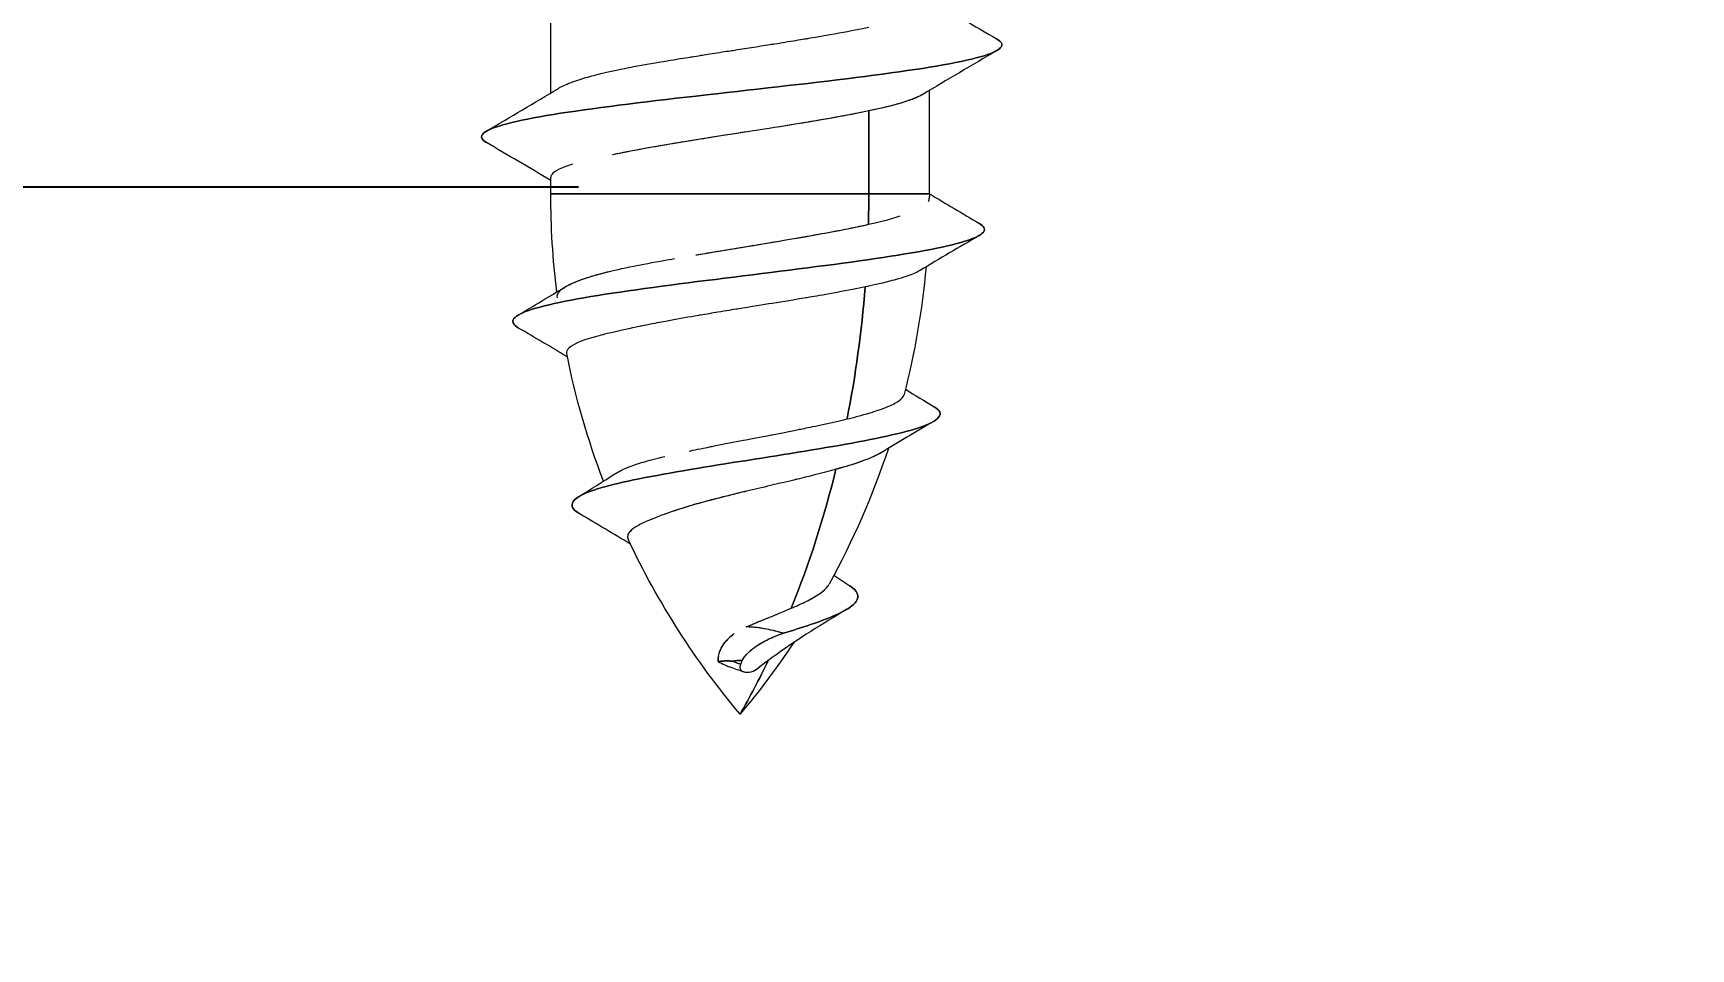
# Model space of a CAD drawing. Header units: inches. Extents: x 10 to 190, y 5 to 37.
# Drawn here: x 17.47 to 18.464, y 10.066 to 10.615 of the extents above; entities that cross this region are included whole.
import ezdxf
from ezdxf import colors
from ezdxf.entities.mleader import LeaderData, LeaderLine
from ezdxf.math import Vec2, Vec3

# ---------------------------------------------------------------- set-up
doc = ezdxf.new("R2010")
doc.units = ezdxf.units.IN
doc.header["$MEASUREMENT"] = 0
doc.styles.add('Tahoma', font='tahoma.ttf')

msp = doc.modelspace()

# ---------------------------------------------------------------- linework, layer by layer
at = {"color": 0, "linetype": 'Continuous', "lineweight": 0, "extrusion": (-1, 6.12323e-17, 0)}
for p, q in [((17.78043, 10.57907), (17.78043, 10.63831)), ((17.81674, 10.59212), (17.81674, 10.59212)), ((17.81674, 10.59212), (17.81674, 10.59212)), ((18.00743, 10.51849), (18.00743, 10.58052)), ((17.97112, 10.51849), (17.97112, 10.56829)), ((17.97112, 10.56829), (17.97112, 10.51849)), ((17.78043, 10.51849), (17.78043, 10.52848)), ((17.97112, 10.51849), (17.78043, 10.51849)), ((17.78043, 10.51849), (17.97112, 10.51849)), ((18.00743, 10.51849), (17.97112, 10.51849)), ((17.97112, 10.51849), (18.00743, 10.51849)), ((17.88121, 10.23825), (17.8813, 10.23826))]:
    msp.add_line(p, q, dxfattribs=at)
msp.add_line((17.79709, 10.5225), (16.11416, 10.5225))
msp.add_circle((19.41802, 12.95665), 6.76088)
at = {"color": 0, "linetype": 'Continuous', "lineweight": 0, "extrusion": (0, 0, -1)}
for centre, start, end in [((-18.26557, 10.51849), 353.04606, 360), ((-17.5223, 10.51849), 185.16645, 194.34115), ((-18.26557, 10.51849), 339.21542, 348.63189), ((-17.5223, 10.51849), 198.31632, 208.83062), ((-18.26557, 10.51849), 320, 334.7015), ((-17.5223, 10.51849), 213.64842, 220)]:
    msp.add_arc(centre, 0.48513, start, end, dxfattribs=at)
at = {"color": 0, "linetype": 'Continuous', "lineweight": 0}
for centre, major_axis, ratio, start_param, end_param in [((17.64119, 10.51849), (0, 0.48513), 0.68008, -1.608287, -1.570796), ((17.64119, 10.51849), (0, 0.48513), 0.68008, -1.8525, -1.685841), ((17.64119, 10.51849), (0, 0.48513), 0.68008, -2.108099, -1.917872), ((18.16949, 10.31596), (-0.28831, -0.0799), 0.192451, -0.090168, -0.064586), ((17.64119, 10.51849), (0, 0.48513), 0.68008, -2.268928, -2.185218)]:
    msp.add_ellipse(centre, major_axis=major_axis, ratio=ratio, start_param=start_param, end_param=end_param, dxfattribs=at)
at = {"color": 0, "linetype": 'Continuous', "lineweight": 0, "extrusion": (0, 0, -1)}
for centre, major_axis, ratio, start_param, end_param in [((17.64119, 10.51849), (0, -0.48513), 0.68008, -1.570796, -1.533305), ((17.64119, 10.51849), (0, -0.48513), 0.68008, -1.455752, -1.289092), ((17.64119, 10.51849), (0, -0.48513), 0.68008, -1.22372, -1.033494), ((17.64119, 10.51849), (0, -0.48513), 0.68008, -0.956374, -0.872665), ((19.07246, 11.37439), (1.20548, 1.37483), 0.164648, -2.674024, -2.67129), ((17.92165, 10.24138), (0.02735, 0.00874), 0.462402, -2.398417, -2.245876), ((17.95885, 10.23669), (0.07901, -0.00107), 0.035003, -2.950208, -2.890777)]:
    msp.add_ellipse(centre, major_axis=major_axis, ratio=ratio, start_param=start_param, end_param=end_param, dxfattribs=at)
at = {"color": 0, "linetype": 'Continuous', "lineweight": 0}
for points in [[(18.00743, 10.63533), (18.02094, 10.62727), (18.0345, 10.61926), (18.04806, 10.61129)], [(18.048, 10.60453), (18.03315, 10.59579), (18.01831, 10.58703), (18.00352, 10.57818)], [(17.7418, 10.55611), (17.75622, 10.56462), (17.77063, 10.57317), (17.78498, 10.5818)], [(17.78043, 10.52657), (17.76762, 10.53418), (17.75477, 10.54174), (17.74192, 10.54928)], [(17.8668, 10.55079), (17.8668, 10.55079), (17.86679, 10.55079), (17.86679, 10.55079)], [(17.8668, 10.55079), (17.8668, 10.55079), (17.86679, 10.55079), (17.86679, 10.55079)], [(18.00743, 10.51849), (18.00743, 10.51764), (18.00743, 10.5168), (18.00742, 10.51596)], [(18.00743, 10.51867), (18.0174, 10.51269), (18.0274, 10.50674), (18.03741, 10.50082)], [(18.00677, 10.5139), (18.00722, 10.51462), (18.00742, 10.51531), (18.00742, 10.51596)], [(17.97089, 10.5003), (17.97591, 10.50144), (17.98326, 10.50311), (17.98999, 10.50531)], [(18.03727, 10.49359), (18.02547, 10.48666), (18.01368, 10.4797), (18.00193, 10.4727)], [(17.76089, 10.44588), (17.77027, 10.45148), (17.77964, 10.4571), (17.78897, 10.46276)], [(17.79035, 10.42089), (17.78062, 10.42667), (17.77088, 10.43241), (17.76113, 10.43814)], [(17.99309, 10.40141), (17.99884, 10.39791), (18.0046, 10.39442), (18.01036, 10.39095)], [(18.01004, 10.38219), (17.99951, 10.37597), (17.98899, 10.36972), (17.9785, 10.36342)], [(17.79712, 10.33701), (17.8044, 10.34152), (17.81165, 10.34608), (17.81884, 10.3507)], [(17.82816, 10.30865), (17.81807, 10.31474), (17.80792, 10.32076), (17.79776, 10.32676)], [(17.95024, 10.28997), (17.95336, 10.28785), (17.95651, 10.28576), (17.95968, 10.28368)], [(17.95804, 10.26961), (17.94354, 10.26084), (17.92887, 10.25202), (17.91538, 10.24216)], [(17.9045, 10.24799), (17.90578, 10.24882), (17.90705, 10.24956), (17.90824, 10.25022)], [(17.9087, 10.25046), (17.9098, 10.25105), (17.91085, 10.25157), (17.91178, 10.25201)], [(17.91178, 10.25201), (17.91489, 10.25347), (17.91771, 10.2545), (17.9199, 10.25517)], [(17.88077, 10.23859), (17.88078, 10.23846), (17.88078, 10.23832), (17.88079, 10.23818)], [(17.89528, 10.23877), (17.89289, 10.23901), (17.89092, 10.2389), (17.88935, 10.23845)], [(17.88935, 10.23845), (17.89102, 10.23783), (17.89268, 10.23721), (17.89434, 10.23658)], [(17.89434, 10.23658), (17.89268, 10.23721), (17.89102, 10.23783), (17.88935, 10.23845)], [(17.89434, 10.23658), (17.89464, 10.23729), (17.89495, 10.23802), (17.89528, 10.23877)], [(17.90236, 10.24651), (17.90303, 10.24701), (17.90375, 10.24751), (17.9045, 10.24799)], [(17.91078, 10.23881), (17.90826, 10.23697), (17.90566, 10.23502), (17.90323, 10.23301)], [(17.91078, 10.23881), (17.90789, 10.2367), (17.90535, 10.23477), (17.90323, 10.23301)], [(17.91537, 10.24216), (17.91408, 10.24122), (17.91255, 10.24011), (17.91078, 10.23881)], [(17.88233, 10.23841), (17.88174, 10.23834), (17.88123, 10.23824), (17.88079, 10.23818)], [(17.88079, 10.23818), (17.88202, 10.23756), (17.88335, 10.23691), (17.88477, 10.23627)], [(17.89617, 10.23192), (17.89353, 10.23288), (17.89089, 10.23385), (17.88824, 10.23483)], [(17.89505, 10.23254), (17.89402, 10.23338), (17.89357, 10.23472), (17.89434, 10.23658)], [(17.894, 10.23431), (17.89389, 10.23498), (17.894, 10.23575), (17.89434, 10.23658)], [(17.89505, 10.23254), (17.89447, 10.23301), (17.89411, 10.23363), (17.894, 10.23431)], [(17.89726, 10.23165), (17.89629, 10.23178), (17.89555, 10.23213), (17.89505, 10.23254)], [(17.90014, 10.23188), (17.89896, 10.23157), (17.89799, 10.23156), (17.89726, 10.23165)], [(17.90323, 10.23301), (17.90226, 10.23254), (17.90123, 10.23216), (17.90014, 10.23188)]]:
    msp.add_open_spline(points, degree=3, dxfattribs=at)
for points, knots in [([(17.78498, 10.5818), (17.78603, 10.58248), (17.78702, 10.58293), (17.78745, 10.58314), (17.78953, 10.58415), (17.79254, 10.58542), (17.79717, 10.58693), (17.80101, 10.58818), (17.80451, 10.58914), (17.80703, 10.5898), (17.8086, 10.59021), (17.8098, 10.59051), (17.81054, 10.59069), (17.81469, 10.5917), (17.8201, 10.59289), (17.82723, 10.59426), (17.82785, 10.59438), (17.83361, 10.59552), (17.84639, 10.59767), (17.85051, 10.59837), (17.8545, 10.59903), (17.85831, 10.59965), (17.86025, 10.59996), (17.86228, 10.60029), (17.86441, 10.60063), (17.86508, 10.60074), (17.8657, 10.60084), (17.86627, 10.60093), (17.86844, 10.60128), (17.86988, 10.60151), (17.87058, 10.60162), (17.8728, 10.60197), (17.87593, 10.60247), (17.87998, 10.6031), (17.88455, 10.60381), (17.88775, 10.6043), (17.88955, 10.60458), (17.8971, 10.60575), (17.90455, 10.60691), (17.91176, 10.60805), (17.91397, 10.6084), (17.91763, 10.60898), (17.92266, 10.60979), (17.92736, 10.61056), (17.9309, 10.61114), (17.93336, 10.61155), (17.93408, 10.61167), (17.93496, 10.61182), (17.936, 10.61199), (17.93982, 10.61263), (17.9458, 10.61363), (17.95333, 10.615), (17.96037, 10.61627), (17.96624, 10.61743), (17.97112, 10.61847)], [0.3421887, 0.3421887, 0.3421887, 0.3421887, 0.375, 0.375, 0.375, 0.4375, 0.4375, 0.4375, 0.4759842, 0.4759842, 0.4759842, 0.5, 0.5, 0.5, 0.5625, 0.5625, 0.5625, 0.625, 0.625, 0.625, 0.6607143, 0.6607143, 0.6607143, 0.6785714, 0.6785714, 0.6785714, 0.6822968, 0.6822968, 0.6822968, 0.6964286, 0.6964286, 0.6964286, 0.7232143, 0.7232143, 0.7232143, 0.75, 0.75, 0.75, 0.8125, 0.8125, 0.8125, 0.84375, 0.84375, 0.84375, 0.875, 0.875, 0.875, 0.8883651, 0.8883651, 0.8883651, 0.9375, 0.9375, 0.9375, 1, 1, 1, 1]), ([(17.74192, 10.54928), (17.73941, 10.55076), (17.73845, 10.55223), (17.74096, 10.55739), (17.75321, 10.56108), (17.79445, 10.56845), (17.82391, 10.57213), (17.88744, 10.57951), (17.9217, 10.58319), (17.98254, 10.59056), (18.00897, 10.59425), (18.04406, 10.60162), (18.05263, 10.6053), (18.05023, 10.60976), (18.04936, 10.61052), (18.04806, 10.61129)], [0.10764897, 0.10764897, 0.10764897, 0.10764897, 0.10915389, 0.10915389, 0.11291274, 0.11291274, 0.11667158, 0.11667158, 0.12043042, 0.12043042, 0.12418927, 0.12418927, 0.12794811, 0.12794811, 0.12872891, 0.12872891, 0.12872891, 0.12872891]), ([(18.04806, 10.61129), (18.04936, 10.61052), (18.05023, 10.60976), (18.05263, 10.6053), (18.04406, 10.60162), (18.00897, 10.59425), (17.98254, 10.59056), (17.9217, 10.58319), (17.88744, 10.57951), (17.82391, 10.57213), (17.79445, 10.56845), (17.75321, 10.56108), (17.74096, 10.55739), (17.73845, 10.55223), (17.73941, 10.55076), (17.74192, 10.54928)], [-0.12872891, -0.12872891, -0.12872891, -0.12872891, -0.12794811, -0.12794811, -0.12418927, -0.12418927, -0.12043042, -0.12043042, -0.11667158, -0.11667158, -0.11291274, -0.11291274, -0.10915389, -0.10915389, -0.10764897, -0.10764897, -0.10764897, -0.10764897]), ([(18.00387, 10.57839), (18.00199, 10.57719), (17.99937, 10.57604), (17.99623, 10.5749), (17.99312, 10.57377), (17.98924, 10.57262), (17.98537, 10.57161), (17.9815, 10.57059), (17.97658, 10.56944), (17.97112, 10.56829)], [0.8117206, 0.8117206, 0.8117206, 0.8117206, 0.875, 0.875, 0.875, 0.9375, 0.9375, 0.9375, 1, 1, 1, 1]), ([(18.00352, 10.57818), (18.00218, 10.57737), (18.0002, 10.57639), (17.99708, 10.57521), (17.99466, 10.5743), (17.99213, 10.5735), (17.98978, 10.57282), (17.98842, 10.57242), (17.98711, 10.57207), (17.98591, 10.57175), (17.98518, 10.57156), (17.98304, 10.57098), (17.9789, 10.57001), (17.97602, 10.56934), (17.97338, 10.56877), (17.97112, 10.56829)], [0.8242341, 0.8242341, 0.8242341, 0.8242341, 0.875, 0.875, 0.875, 0.9146028, 0.9146028, 0.9146028, 0.9375, 0.9375, 0.9375, 0.96875, 0.96875, 0.96875, 1, 1, 1, 1]), ([(17.97112, 10.56829), (17.96635, 10.56728), (17.96098, 10.5662), (17.95258, 10.56466), (17.94418, 10.56313), (17.93765, 10.56204), (17.93566, 10.5617), (17.93366, 10.56137), (17.92717, 10.5603), (17.91793, 10.55883), (17.90868, 10.55737), (17.90171, 10.55629), (17.89829, 10.55576), (17.89487, 10.55522), (17.88787, 10.55414), (17.87789, 10.55256), (17.8679, 10.55098), (17.86125, 10.54989), (17.85678, 10.54916), (17.85231, 10.54842), (17.84573, 10.54733), (17.83685, 10.54571), (17.82797, 10.54409), (17.8226, 10.54301), (17.81836, 10.54213), (17.81808, 10.54208), (17.81779, 10.54202), (17.81749, 10.54196)], [0, 0, 0, 0, 0.0625, 0.0625, 0.0625, 0.125, 0.125, 0.125, 0.1875, 0.1875, 0.1875, 0.25, 0.25, 0.25, 0.3125, 0.3125, 0.3125, 0.375, 0.375, 0.375, 0.4375, 0.4375, 0.4375, 0.5, 0.5, 0.5, 0.5042141, 0.5042141, 0.5042141, 0.5042141]), ([(17.97112, 10.56829), (17.96645, 10.5673), (17.961, 10.56622), (17.95468, 10.56505), (17.94466, 10.56319), (17.93804, 10.5621), (17.93613, 10.56178), (17.93401, 10.56143), (17.92758, 10.56035), (17.91624, 10.55857)], [0, 0, 0, 0, 0.0625, 0.0625, 0.0625, 0.125, 0.125, 0.125, 0.1874488, 0.1874488, 0.1874488, 0.1874488]), ([(17.89709, 10.55557), (17.89656, 10.55549), (17.89604, 10.55541), (17.89553, 10.55533), (17.89256, 10.55486), (17.88909, 10.55432), (17.88515, 10.5537), (17.88166, 10.55315), (17.87819, 10.55261), (17.87477, 10.55206), (17.87272, 10.55174), (17.86988, 10.55128), (17.86627, 10.55071), (17.86573, 10.55062), (17.86517, 10.55053), (17.86459, 10.55043), (17.86112, 10.54987), (17.85782, 10.54934), (17.85471, 10.54882), (17.85181, 10.54833), (17.84519, 10.54724), (17.83589, 10.54553), (17.82827, 10.54413), (17.82286, 10.54305), (17.81912, 10.54229), (17.81899, 10.54226), (17.81887, 10.54224), (17.81875, 10.54221)], [0.244908, 0.244908, 0.244908, 0.244908, 0.25, 0.25, 0.25, 0.28125, 0.28125, 0.28125, 0.3125, 0.3125, 0.3125, 0.3396513, 0.3396513, 0.3396513, 0.34375, 0.34375, 0.34375, 0.375, 0.375, 0.375, 0.4375, 0.4375, 0.4375, 0.5, 0.5, 0.5, 0.5013727, 0.5013727, 0.5013727, 0.5013727]), ([(17.79344, 10.53628), (17.79106, 10.53556), (17.78807, 10.53457), (17.78547, 10.53331), (17.78346, 10.53234), (17.782, 10.53135), (17.78119, 10.53034), (17.78105, 10.53016), (17.78088, 10.52993), (17.78073, 10.52965), (17.78057, 10.52933), (17.78042, 10.52894), (17.78043, 10.52848)], [0.625, 0.625, 0.625, 0.625, 0.6875, 0.6875, 0.6875, 0.75, 0.75, 0.75, 0.7712902, 0.7712902, 0.7712902, 0.7952598, 0.7952598, 0.7952598, 0.7952598]), ([(17.76113, 10.43814), (17.75829, 10.43981), (17.75718, 10.44147), (17.75964, 10.44683), (17.77058, 10.45051), (17.80759, 10.45788), (17.8341, 10.46157), (17.8915, 10.46894), (17.92259, 10.47262), (17.97802, 10.48), (18.0022, 10.48368), (18.03432, 10.49105), (18.04215, 10.49474), (18.03966, 10.49922), (18.03876, 10.50002), (18.03741, 10.50082)], [0.06986645, 0.06986645, 0.06986645, 0.06986645, 0.07156545, 0.07156545, 0.07532429, 0.07532429, 0.07908314, 0.07908314, 0.08284198, 0.08284198, 0.08660083, 0.08660083, 0.09035967, 0.09035967, 0.0911743, 0.0911743, 0.0911743, 0.0911743]), ([(18.03741, 10.50082), (18.03876, 10.50002), (18.03966, 10.49922), (18.04215, 10.49474), (18.03432, 10.49105), (18.0022, 10.48368), (17.97802, 10.48), (17.92259, 10.47262), (17.8915, 10.46894), (17.8341, 10.46157), (17.80759, 10.45788), (17.77058, 10.45051), (17.75964, 10.44683), (17.75718, 10.44147), (17.75829, 10.43981), (17.76113, 10.43814)], [-0.0911743, -0.0911743, -0.0911743, -0.0911743, -0.09035967, -0.09035967, -0.08660083, -0.08660083, -0.08284198, -0.08284198, -0.07908314, -0.07908314, -0.07532429, -0.07532429, -0.07156545, -0.07156545, -0.06986645, -0.06986645, -0.06986645, -0.06986645]), ([(17.86733, 10.48194), (17.86796, 10.48205), (17.86862, 10.48216), (17.86928, 10.48227), (17.87531, 10.48329), (17.88261, 10.48449), (17.89113, 10.48589), (17.89859, 10.48711), (17.90588, 10.48831), (17.91286, 10.48948), (17.91298, 10.4895), (17.92038, 10.49071), (17.93391, 10.4931), (17.93487, 10.49327), (17.93635, 10.49353), (17.93833, 10.49389), (17.94188, 10.49452), (17.94706, 10.49546), (17.95346, 10.49669), (17.96037, 10.49802), (17.96612, 10.49923), (17.97089, 10.5003)], [0.6982106, 0.6982106, 0.6982106, 0.6982106, 0.7033583, 0.7033583, 0.7033583, 0.75, 0.75, 0.75, 0.8125, 0.8125, 0.8125, 0.875, 0.875, 0.875, 0.8973932, 0.8973932, 0.8973932, 0.9375, 0.9375, 0.9375, 1, 1, 1, 1]), ([(17.86856, 10.48215), (17.87253, 10.48282), (17.87626, 10.48344), (17.87983, 10.48403), (17.88723, 10.48525), (17.89562, 10.48662), (17.90447, 10.48808), (17.91534, 10.48988), (17.92552, 10.49161), (17.93416, 10.49314), (17.93608, 10.49348), (17.93793, 10.49381), (17.94005, 10.4942), (17.94796, 10.49562), (17.95549, 10.49705), (17.96208, 10.49841), (17.96522, 10.49905), (17.96816, 10.49969), (17.97089, 10.5003)], [0.6798564, 0.6798564, 0.6798564, 0.6798564, 0.7142857, 0.7142857, 0.7142857, 0.7857143, 0.7857143, 0.7857143, 0.8733901, 0.8733901, 0.8733901, 0.8928571, 0.8928571, 0.8928571, 0.9654359, 0.9654359, 0.9654359, 1, 1, 1, 1]), ([(17.78897, 10.46276), (17.78974, 10.46324), (17.7905, 10.46364), (17.79116, 10.46397), (17.79338, 10.46509), (17.79643, 10.46637), (17.80069, 10.4678), (17.80072, 10.46781), (17.80215, 10.46833), (17.80555, 10.46934), (17.80748, 10.46992), (17.8092, 10.4704), (17.81061, 10.47078), (17.812, 10.47116), (17.81309, 10.47144), (17.81382, 10.47162), (17.81782, 10.47263), (17.82311, 10.47384), (17.83019, 10.47526), (17.83518, 10.47626), (17.84137, 10.47743), (17.84896, 10.47877), (17.85037, 10.47902), (17.85226, 10.47935), (17.85465, 10.47977)], [0.3500353, 0.3500353, 0.3500353, 0.3500353, 0.375, 0.375, 0.375, 0.4375, 0.4375, 0.4375, 0.4625, 0.4625, 0.4625, 0.4813675, 0.4813675, 0.4813675, 0.5, 0.5, 0.5, 0.5625, 0.5625, 0.5625, 0.625, 0.625, 0.625, 0.6559796, 0.6559796, 0.6559796, 0.6559796]), ([(17.78447, 10.45628), (17.78447, 10.45628), (17.78447, 10.45629), (17.78447, 10.45629), (17.78404, 10.45788), (17.78472, 10.45948), (17.7867, 10.46116), (17.78778, 10.46207), (17.78928, 10.46301), (17.79096, 10.46387), (17.79334, 10.46509), (17.79648, 10.46636), (17.80013, 10.46761), (17.80196, 10.46824), (17.80394, 10.46888), (17.807, 10.46977), (17.81007, 10.47066), (17.81251, 10.47129), (17.81426, 10.47173), (17.81461, 10.47182), (17.81497, 10.47191), (17.81534, 10.472)], [0.2498258, 0.2498258, 0.2498258, 0.2498258, 0.25, 0.25, 0.25, 0.3308546, 0.3308546, 0.3308546, 0.375, 0.375, 0.375, 0.4375, 0.4375, 0.4375, 0.46875, 0.46875, 0.46875, 0.5, 0.5, 0.5, 0.5062439, 0.5062439, 0.5062439, 0.5062439]), ([(18.00193, 10.4727), (18.00053, 10.47186), (17.99844, 10.47084), (17.99511, 10.46963), (17.99314, 10.46891), (17.99105, 10.46824), (17.98895, 10.46763), (17.9872, 10.46712), (17.98545, 10.46664), (17.98375, 10.4662), (17.97765, 10.46463), (17.97226, 10.46349), (17.96894, 10.4628)], [0.8198428, 0.8198428, 0.8198428, 0.8198428, 0.875, 0.875, 0.875, 0.9090879, 0.9090879, 0.9090879, 0.9375, 0.9375, 0.9375, 1, 1, 1, 1]), ([(17.96894, 10.4628), (17.96429, 10.46183), (17.95874, 10.46073), (17.95213, 10.45951), (17.94558, 10.45829), (17.94039, 10.4574), (17.93703, 10.45682), (17.93536, 10.45654), (17.93414, 10.45633), (17.93337, 10.4562), (17.92662, 10.45506), (17.91984, 10.45396), (17.91321, 10.45289), (17.90784, 10.45203), (17.90088, 10.45091), (17.89242, 10.44953), (17.88974, 10.4491), (17.88577, 10.44845), (17.88058, 10.44759), (17.87724, 10.44704), (17.87376, 10.44646), (17.87019, 10.44586), (17.86978, 10.44579), (17.86938, 10.44572), (17.86897, 10.44565), (17.86331, 10.4447), (17.85766, 10.44371), (17.85212, 10.44269), (17.84975, 10.44226), (17.84663, 10.44168), (17.8429, 10.44095), (17.83863, 10.44012), (17.8358, 10.43954), (17.83418, 10.4392), (17.8273, 10.43778), (17.82225, 10.43663), (17.81848, 10.43575), (17.81742, 10.43551), (17.816, 10.43518), (17.8143, 10.43477), (17.81325, 10.43452), (17.81208, 10.43423), (17.81084, 10.43391), (17.81083, 10.43391), (17.80893, 10.43345), (17.80578, 10.43254), (17.80145, 10.43128), (17.79857, 10.43021), (17.79655, 10.42931), (17.79483, 10.42854), (17.79263, 10.42744), (17.7912, 10.42601), (17.79071, 10.42551), (17.79034, 10.425), (17.79012, 10.42447), (17.7899, 10.42395), (17.78984, 10.42342), (17.78995, 10.42286)], [0, 0, 0, 0, 0.0625, 0.0625, 0.0625, 0.1042978, 0.1042978, 0.1042978, 0.125, 0.125, 0.125, 0.1875, 0.1875, 0.1875, 0.25, 0.25, 0.25, 0.2857143, 0.2857143, 0.2857143, 0.3178157, 0.3178157, 0.3178157, 0.3214286, 0.3214286, 0.3214286, 0.375, 0.375, 0.375, 0.40625, 0.40625, 0.40625, 0.4375, 0.4375, 0.4375, 0.5, 0.5, 0.5, 0.5219897, 0.5219897, 0.5219897, 0.5357143, 0.5357143, 0.5357143, 0.5625, 0.5625, 0.5625, 0.625, 0.625, 0.625, 0.6875, 0.6875, 0.6875, 0.7176111, 0.7176111, 0.7176111, 0.7471729, 0.7471729, 0.7471729, 0.7471729]), ([(17.95811, 10.38362), (17.96187, 10.38454), (17.96678, 10.38578), (17.97198, 10.38736), (17.97384, 10.38792), (17.97564, 10.3885), (17.97736, 10.38909), (17.97921, 10.38973), (17.98095, 10.39038), (17.98256, 10.39105), (17.98604, 10.3925), (17.98809, 10.39372), (17.98941, 10.3947), (17.99066, 10.39563), (17.99193, 10.39683), (17.99231, 10.39832)], [0, 0, 0, 0, 0.0625, 0.0625, 0.0625, 0.0926505, 0.0926505, 0.0926505, 0.125, 0.125, 0.125, 0.1875, 0.1875, 0.1875, 0.2493517, 0.2493517, 0.2493517, 0.2493517]), ([(17.79776, 10.32676), (17.79607, 10.32776), (17.79482, 10.32876), (17.79056, 10.33438), (17.7974, 10.33901), (17.82924, 10.34732), (17.84981, 10.351), (17.89469, 10.35837), (17.91925, 10.36206), (17.96339, 10.36943), (17.98287, 10.37311), (18.00888, 10.38049), (18.01533, 10.38417), (18.01319, 10.38889), (18.01208, 10.38992), (18.01036, 10.39095)], [0.03199958, 0.03199958, 0.03199958, 0.03199958, 0.03301887, 0.03301887, 0.03773585, 0.03773585, 0.04149469, 0.04149469, 0.04525354, 0.04525354, 0.04901238, 0.04901238, 0.05277123, 0.05277123, 0.05382314, 0.05382314, 0.05382314, 0.05382314]), ([(18.01036, 10.39095), (18.01208, 10.38992), (18.01319, 10.38889), (18.01533, 10.38417), (18.00888, 10.38049), (17.98287, 10.37311), (17.96339, 10.36943), (17.91925, 10.36206), (17.89469, 10.35837), (17.84981, 10.351), (17.82924, 10.34732), (17.7974, 10.33901), (17.79056, 10.33438), (17.79482, 10.32876), (17.79607, 10.32776), (17.79776, 10.32676)], [-0.05382314, -0.05382314, -0.05382314, -0.05382314, -0.05277123, -0.05277123, -0.04901238, -0.04901238, -0.04525354, -0.04525354, -0.04149469, -0.04149469, -0.03773585, -0.03773585, -0.03301887, -0.03301887, -0.03199958, -0.03199958, -0.03199958, -0.03199958]), ([(17.86337, 10.3644), (17.86587, 10.36492), (17.87014, 10.36582), (17.87645, 10.36708), (17.87737, 10.36727), (17.87833, 10.36746), (17.87933, 10.36766), (17.88476, 10.36873), (17.89032, 10.36981), (17.89591, 10.37087), (17.90031, 10.37172), (17.90595, 10.37279), (17.91272, 10.3741), (17.91322, 10.3742), (17.91884, 10.37527), (17.92897, 10.37731), (17.92974, 10.37746), (17.93091, 10.3777), (17.93248, 10.37802), (17.93526, 10.37858), (17.9393, 10.3794), (17.94433, 10.38049), (17.94978, 10.38166), (17.95434, 10.3827), (17.95811, 10.38362)], [0.625, 0.625, 0.625, 0.625, 0.6795775, 0.6795775, 0.6795775, 0.6875, 0.6875, 0.6875, 0.75, 0.75, 0.75, 0.8125, 0.8125, 0.8125, 0.875, 0.875, 0.875, 0.8975538, 0.8975538, 0.8975538, 0.9375, 0.9375, 0.9375, 1, 1, 1, 1]), ([(17.81884, 10.3507), (17.82111, 10.35216), (17.82364, 10.35335), (17.82581, 10.35426), (17.82748, 10.35496), (17.82928, 10.35564), (17.83119, 10.35628), (17.83275, 10.35682), (17.83437, 10.35733), (17.83604, 10.35782), (17.839, 10.3587), (17.8431, 10.35982), (17.8488, 10.36117), (17.8488, 10.36117), (17.84881, 10.36117), (17.84881, 10.36117)], [0.378452, 0.378452, 0.378452, 0.378452, 0.4375, 0.4375, 0.4375, 0.471804, 0.471804, 0.471804, 0.5, 0.5, 0.5, 0.5625, 0.5625, 0.5625, 0.5625726, 0.5625726, 0.5625726, 0.5625726]), ([(17.97877, 10.36358), (17.97747, 10.36277), (17.97595, 10.36198), (17.97407, 10.36112), (17.97081, 10.35963), (17.96657, 10.35807), (17.96199, 10.3566), (17.95858, 10.35551), (17.95502, 10.35447), (17.95145, 10.35347)], [0.8336456, 0.8336456, 0.8336456, 0.8336456, 0.875, 0.875, 0.875, 0.9467142, 0.9467142, 0.9467142, 1, 1, 1, 1]), ([(17.9785, 10.36342), (17.97741, 10.36276), (17.97607, 10.36205), (17.97442, 10.36128), (17.97274, 10.3605), (17.97098, 10.35978), (17.96923, 10.35911), (17.96761, 10.3585), (17.966, 10.35793), (17.96446, 10.35741), (17.95961, 10.35578), (17.95502, 10.35446), (17.95145, 10.35347)], [0.8425392, 0.8425392, 0.8425392, 0.8425392, 0.875, 0.875, 0.875, 0.9075007, 0.9075007, 0.9075007, 0.9375, 0.9375, 0.9375, 1, 1, 1, 1]), ([(17.95145, 10.35347), (17.94801, 10.35251), (17.944, 10.35145), (17.93939, 10.35027), (17.93574, 10.34934), (17.93199, 10.34842), (17.92818, 10.3475), (17.92752, 10.34734), (17.92687, 10.34718), (17.92621, 10.34702), (17.92408, 10.34651), (17.92177, 10.34596), (17.91928, 10.34538), (17.91787, 10.34505), (17.91551, 10.3445), (17.91218, 10.34372), (17.90722, 10.34256), (17.90243, 10.34144), (17.89788, 10.34035), (17.89463, 10.33958), (17.88978, 10.33842), (17.88364, 10.33687), (17.88199, 10.33646), (17.88035, 10.33604), (17.87872, 10.33562), (17.87807, 10.33545), (17.87742, 10.33529), (17.87678, 10.33512), (17.87496, 10.33465), (17.87272, 10.33405), (17.87012, 10.33333), (17.86739, 10.33258), (17.86301, 10.33134), (17.85768, 10.32963), (17.85254, 10.32798), (17.84914, 10.32674), (17.84689, 10.32589), (17.84462, 10.32504), (17.84257, 10.32423), (17.84072, 10.32347), (17.83975, 10.32307), (17.83884, 10.32268), (17.83798, 10.3223), (17.83576, 10.32132), (17.83341, 10.3202), (17.83137, 10.31893), (17.83071, 10.31853), (17.82988, 10.31798), (17.82906, 10.3173), (17.82808, 10.31648), (17.82768, 10.31593), (17.82748, 10.31566), (17.82661, 10.31448), (17.82637, 10.31335), (17.82659, 10.31226), (17.82665, 10.31196), (17.82676, 10.3116), (17.82696, 10.31117)], [0, 0, 0, 0, 0.0625, 0.0625, 0.0625, 0.1158571, 0.1158571, 0.1158571, 0.125, 0.125, 0.125, 0.15625, 0.15625, 0.15625, 0.1875, 0.1875, 0.1875, 0.25, 0.25, 0.25, 0.3125, 0.3125, 0.3125, 0.3348726, 0.3348726, 0.3348726, 0.34375, 0.34375, 0.34375, 0.375, 0.375, 0.375, 0.4375, 0.4375, 0.4375, 0.5, 0.5, 0.5, 0.5409445, 0.5409445, 0.5409445, 0.5625, 0.5625, 0.5625, 0.625, 0.625, 0.625, 0.65625, 0.65625, 0.65625, 0.6875, 0.6875, 0.6875, 0.75, 0.75, 0.75, 0.7709624, 0.7709624, 0.7709624, 0.7709624]), ([(17.89788, 10.34035), (17.89042, 10.33857), (17.88302, 10.33674), (17.87599, 10.33486), (17.86687, 10.33243), (17.85838, 10.32994), (17.85112, 10.32742), (17.84966, 10.32691), (17.84824, 10.3264), (17.84689, 10.32589)], [0.25, 0.25, 0.25, 0.25, 0.3476611, 0.3476611, 0.3476611, 0.4744341, 0.4744341, 0.4744341, 0.5, 0.5, 0.5, 0.5]), ([(17.83019, 10.31816), (17.82859, 10.31702), (17.82748, 10.31589), (17.82692, 10.31473), (17.82654, 10.31392), (17.82642, 10.3131), (17.82659, 10.31226), (17.82666, 10.3119), (17.82678, 10.31154), (17.82696, 10.31117)], [0.6397109, 0.6397109, 0.6397109, 0.6397109, 0.7045485, 0.7045485, 0.7045485, 0.75, 0.75, 0.75, 0.7695749, 0.7695749, 0.7695749, 0.7695749]), ([(17.9199, 10.25517), (17.92555, 10.25691), (17.93106, 10.25864), (17.94982, 10.26501), (17.96037, 10.26963), (17.96575, 10.2774), (17.96446, 10.28054), (17.95968, 10.28368)], [0.007664053, 0.007664053, 0.007664053, 0.007664053, 0.009433962, 0.009433962, 0.014150943, 0.014150943, 0.017355545, 0.017355545, 0.017355545, 0.017355545]), ([(17.95968, 10.28368), (17.96446, 10.28054), (17.96575, 10.2774), (17.96037, 10.26963), (17.94982, 10.26501), (17.93106, 10.25864), (17.92555, 10.25691), (17.9199, 10.25517)], [-0.017355545, -0.017355545, -0.017355545, -0.017355545, -0.014150943, -0.014150943, -0.009433962, -0.009433962, -0.007664053, -0.007664053, -0.007664053, -0.007664053]), ([(17.92463, 10.27019), (17.92774, 10.27152), (17.93089, 10.27294), (17.93366, 10.27433), (17.93644, 10.27571), (17.93887, 10.27709), (17.94077, 10.27834), (17.94309, 10.27987), (17.94492, 10.28136), (17.94626, 10.28303), (17.94667, 10.28352), (17.94701, 10.28404), (17.9473, 10.28455)], [0, 0, 0, 0, 0.0625, 0.0625, 0.0625, 0.125, 0.125, 0.125, 0.201483, 0.201483, 0.201483, 0.2244007, 0.2244007, 0.2244007, 0.2244007]), ([(17.93388, 10.27443), (17.93388, 10.27443), (17.93388, 10.27443), (17.93388, 10.27443), (17.93594, 10.27546), (17.93854, 10.27684), (17.9411, 10.27856), (17.9423, 10.27937), (17.94423, 10.28071), (17.94587, 10.28257), (17.9462, 10.28294), (17.94656, 10.28338), (17.9469, 10.28389), (17.94707, 10.28414), (17.94724, 10.28442), (17.94739, 10.28471)], [0.0624808, 0.0624808, 0.0624808, 0.0624808, 0.0625, 0.0625, 0.0625, 0.125, 0.125, 0.125, 0.1875, 0.1875, 0.1875, 0.2133977, 0.2133977, 0.2133977, 0.2266291, 0.2266291, 0.2266291, 0.2266291]), ([(17.8975, 10.25896), (17.90068, 10.26033), (17.90393, 10.26168), (17.90717, 10.263), (17.91046, 10.26435), (17.91375, 10.26567), (17.91693, 10.26697), (17.91959, 10.26806), (17.92218, 10.26913), (17.92463, 10.27019)], [0, 0, 0, 0, 0.348333, 0.348333, 0.348333, 0.703031, 0.703031, 0.703031, 1, 1, 1, 1]), ([(17.8975, 10.25896), (17.90232, 10.26104), (17.90712, 10.26296), (17.91145, 10.26472), (17.91329, 10.26547), (17.9179, 10.26729), (17.92463, 10.27019)], [0, 0, 0, 0, 0.5, 0.5, 0.5, 1, 1, 1, 1]), ([(17.9199, 10.25517), (17.91578, 10.25638), (17.91194, 10.2573), (17.90844, 10.25792), (17.90443, 10.25863), (17.90075, 10.25898), (17.8975, 10.25896)], [0, 0, 0, 0, 0.0003495689, 0.0003495689, 0.0003495689, 0.0006991378, 0.0006991378, 0.0006991378, 0.0006991378]), ([(17.9199, 10.25517), (17.91664, 10.25613), (17.91332, 10.25698), (17.90821, 10.25798), (17.90647, 10.25827), (17.90292, 10.25871), (17.90113, 10.25887), (17.8987, 10.25895), (17.8981, 10.25896), (17.8975, 10.25896)], [0.005519479, 0.005519479, 0.005519479, 0.005519479, 0.005783456, 0.005783456, 0.0059186472, 0.0059186472, 0.0060538385, 0.0060538385, 0.006098043, 0.006098043, 0.006098043, 0.006098043]), ([(17.88079, 10.23818), (17.8807, 10.24039), (17.88106, 10.24254), (17.88185, 10.24455), (17.88278, 10.24692), (17.88427, 10.24919), (17.8862, 10.25125), (17.88744, 10.25257), (17.88888, 10.25382), (17.89048, 10.25499)], [0.000043446, 0.000043446, 0.000043446, 0.000043446, 0.000260625, 0.000260625, 0.000260625, 0.0005178201, 0.0005178201, 0.0005178201, 0.0006820747, 0.0006820747, 0.0006820747, 0.0006820747]), ([(17.88515, 10.25006), (17.88453, 10.24931), (17.88399, 10.24855), (17.88351, 10.2478), (17.88286, 10.24677), (17.88233, 10.24573), (17.88191, 10.24471), (17.88188, 10.24462), (17.88184, 10.24452), (17.8818, 10.24443)], [0.000432473, 0.000432473, 0.000432473, 0.000432473, 0.000518868, 0.000518868, 0.000518868, 0.0006375771, 0.0006375771, 0.0006375771, 0.0006487095, 0.0006487095, 0.0006487095, 0.0006487095]), ([(17.89048, 10.25499), (17.88982, 10.25451), (17.88917, 10.254), (17.88854, 10.25347), (17.88753, 10.25261), (17.88658, 10.25169), (17.88572, 10.25072), (17.88553, 10.2505), (17.88534, 10.25028), (17.88515, 10.25006)], [0.0002162365, 0.0002162365, 0.0002162365, 0.0002162365, 0.0002888449, 0.0002888449, 0.0002888449, 0.0004065017, 0.0004065017, 0.0004065017, 0.000432473, 0.000432473, 0.000432473, 0.000432473]), ([(17.89528, 10.23877), (17.8959, 10.24018), (17.897, 10.24175), (17.89878, 10.2435), (17.90031, 10.245), (17.90221, 10.2465), (17.9045, 10.24799), (17.90681, 10.24949), (17.90927, 10.25083), (17.91178, 10.25201), (17.91469, 10.25337), (17.91746, 10.25442), (17.9199, 10.25517)], [0, 0, 0, 0, 0.0002243525, 0.0002243525, 0.0002243525, 0.000448705, 0.000448705, 0.000448705, 0.0006730576, 0.0006730576, 0.0006730576, 0.0008974101, 0.0008974101, 0.0008974101, 0.0008974101]), ([(17.88078, 10.23981), (17.88077, 10.2397), (17.88077, 10.2396), (17.88077, 10.2395), (17.88076, 10.23932), (17.88076, 10.23915), (17.88076, 10.239)], [0.00081088685, 0.00081088685, 0.00081088685, 0.00081088685, 0.0008204939, 0.0008204939, 0.0008204939, 0.00083791641, 0.00083791641, 0.00083791641, 0.00083791641]), ([(17.88076, 10.239), (17.88076, 10.2389), (17.88076, 10.23883), (17.88077, 10.2388), (17.88077, 10.23879), (17.88077, 10.23872), (17.88077, 10.23859)], [0.00083791641, 0.00083791641, 0.00083791641, 0.00083791641, 0.0008446738, 0.0008446738, 0.0008446738, 0.00085143119, 0.00085143119, 0.00085143119, 0.00085143119]), ([(17.88233, 10.23841), (17.88245, 10.23842), (17.88257, 10.23844), (17.88269, 10.23845), (17.88302, 10.23849), (17.88338, 10.23852), (17.88377, 10.23855), (17.88396, 10.23856), (17.88415, 10.23857), (17.88435, 10.23858)], [0.00148107964, 0.00148107964, 0.00148107964, 0.00148107964, 0.00150100428, 0.00150100428, 0.00150100428, 0.00155410833, 0.00155410833, 0.00155410833, 0.00157977959, 0.00157977959, 0.00157977959, 0.00157977959]), ([(17.88435, 10.23858), (17.88404, 10.23857), (17.88374, 10.23855), (17.88346, 10.23852), (17.88305, 10.23849), (17.88267, 10.23845), (17.88233, 10.23841)], [0.00018679759, 0.00018679759, 0.00018679759, 0.00018679759, 0.00022541728, 0.00022541728, 0.00022541728, 0.00028288431, 0.00028288431, 0.00028288431, 0.00028288431]), ([(17.88435, 10.23858), (17.88451, 10.23859), (17.88466, 10.2386), (17.88482, 10.2386), (17.88548, 10.23862), (17.88617, 10.23863), (17.88687, 10.23861), (17.88752, 10.23859), (17.88819, 10.23855), (17.88887, 10.2385), (17.88903, 10.23848), (17.88919, 10.23847), (17.88935, 10.23845)], [0.0015797796, 0.0015797796, 0.0015797796, 0.0015797796, 0.0015992603, 0.0015992603, 0.0015992603, 0.0016823755, 0.0016823755, 0.0016823755, 0.0017591716, 0.0017591716, 0.0017591716, 0.0017771795, 0.0017771795, 0.0017771795, 0.0017771795]), ([(17.88935, 10.23845), (17.88844, 10.23854), (17.8876, 10.23859), (17.88682, 10.23861), (17.8859, 10.23863), (17.88508, 10.23862), (17.88435, 10.23858)], [-0.0000053759, -0.0000053759, -0.0000053759, -0.0000053759, 0.0000829667, 0.0000829667, 0.0000829667, 0.0001867976, 0.0001867976, 0.0001867976, 0.0001867976]), ([(17.88935, 10.23845), (17.88974, 10.23857), (17.89015, 10.23865), (17.89113, 10.23881), (17.89171, 10.23886), (17.8929, 10.2389), (17.89351, 10.23889), (17.89452, 10.23884), (17.8949, 10.2388), (17.89528, 10.23877)], [-0.006307656, -0.006307656, -0.006307656, -0.006307656, -0.0062566253, -0.0062566253, -0.0061890297, -0.0061890297, -0.0061214341, -0.0061214341, -0.006080853, -0.006080853, -0.006080853, -0.006080853]), ([(17.89528, 10.23877), (17.8954, 10.23903), (17.89554, 10.23931), (17.8957, 10.2396), (17.89633, 10.24074), (17.89731, 10.24206), (17.89878, 10.2435)], [0, 0, 0, 0, 0.0000448764, 0.0000448764, 0.0000448764, 0.0002243525, 0.0002243525, 0.0002243525, 0.0002243525]), ([(17.88079, 10.23818), (17.88088, 10.2382), (17.88095, 10.23821), (17.881, 10.23821), (17.88105, 10.23822), (17.88109, 10.23823), (17.8811, 10.23823), (17.88111, 10.23823), (17.88111, 10.23823), (17.88112, 10.23823), (17.88113, 10.23823), (17.88116, 10.23824), (17.88121, 10.23825)], [0.0013823797, 0.0013823797, 0.0013823797, 0.0013823797, 0.00139352685, 0.00139352685, 0.00139352685, 0.00140337514, 0.00140337514, 0.00140337514, 0.00140829928, 0.00140829928, 0.00140829928, 0.00141322343, 0.00141322343, 0.00141322343, 0.00141322343]), ([(17.88477, 10.23627), (17.8851, 10.23612), (17.88543, 10.23597), (17.88576, 10.23583), (17.88658, 10.23548), (17.88741, 10.23514), (17.88824, 10.23483)], [0.00030307292, 0.00030307292, 0.00030307292, 0.00030307292, 0.00033073964, 0.00033073964, 0.00033073964, 0.00039891756, 0.00039891756, 0.00039891756, 0.00039891756]), ([(17.90323, 10.23301), (17.90304, 10.23292), (17.90284, 10.23283), (17.90245, 10.23266), (17.90227, 10.23258), (17.90189, 10.23243), (17.9017, 10.23236), (17.90112, 10.23216), (17.90072, 10.23203), (17.90027, 10.23191), (17.90021, 10.23189), (17.90014, 10.23188)], [0.005486904, 0.005486904, 0.005486904, 0.005486904, 0.00550456377, 0.00550456377, 0.00552075258, 0.00552075258, 0.00553694138, 0.00553694138, 0.00556931899, 0.00556931899, 0.005574402, 0.005574402, 0.005574402, 0.005574402])]:
    msp.add_open_spline(points, degree=3, knots=knots, dxfattribs=at)

# ---------------------------------------------------------------- leaders
ml = msp.add_multileader_mtext('Standard')
ml.set_content('5/16" STAINLESS STEEL LAG BOLT OR STRUCTURAL SCREW WITH 2-1/2" MIN. EMBEDMENT AND FLAT WASHER', color=256, style='Tahoma')
ml.set_leader_properties()
ml.build(insert=Vec2(0, 0))
ml.multileader.update_dxf_attribs({"dogleg_length": 0.36, "arrow_head_size": 0.34375, "scale": 4})
ctx = ml.context
ctx.base_point, ctx.scale, ctx.char_height, ctx.arrow_head_size, ctx.landing_gap_size, ctx.plane_origin = Vec3(28.92542, 8.7197), 4, 0.34375, 0.34375, 0.495, Vec3(21.91268, 13.02497)
notes = []
notes.append((ctx, [(0, (1, 1, 0), (26.94542, 8.7197), (1, 0), 1.98, [(0, [(18.05078, 11.82108)], 0, [])])]))
ctx.mtext.insert, ctx.mtext.width, ctx.mtext.flow_direction = Vec3(29.42042, 8.89469), 7.3535125, 5
for ctx, leaders in notes:
    for number, flags, end, landing, length, lines in leaders:
        leader = LeaderData()
        leader.index, (leader.has_last_leader_line, leader.has_dogleg_vector, leader.attachment_direction) = number, flags
        leader.last_leader_point, leader.dogleg_vector, leader.dogleg_length = Vec3(end), Vec3(landing), length
        for number, points, colour, breaks in lines:
            line = LeaderLine()
            line.index, line.vertices, line.color, line.breaks = number, Vec3.list(points), colors.encode_raw_color(colour), breaks
            leader.lines.append(line)
        ctx.leaders.append(leader)

doc.saveas('drawing.dxf')
